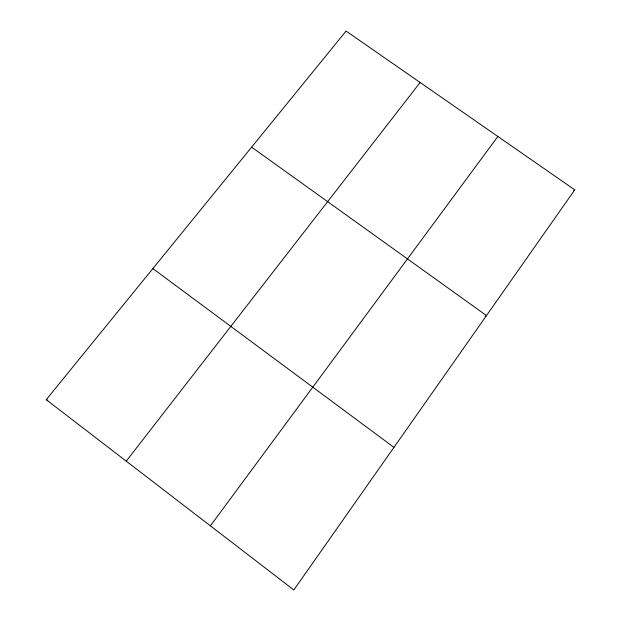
<?xml version="1.0" encoding="UTF-8"?>
<svg xmlns="http://www.w3.org/2000/svg" width="621" height="621" viewBox="0 0 621 621"><rect width="100%" height="100%" fill="white"/><g stroke="black" fill="none" stroke-linecap="round" stroke-linejoin="round"><path stroke-width="0.93" d="M574.759 189.863L293.834 589.95L46.241 399.676L346.068 31.05L574.759 189.863L573.4 191.152M210.41 525.84L497.871 136.473M126.242 461.162L420.13 82.484M485.079 316.64L486.491 315.577L251.637 147.154M46.241 399.676L47.879 400.196M152.867 268.59L393.955 447.361"/></g></svg>
